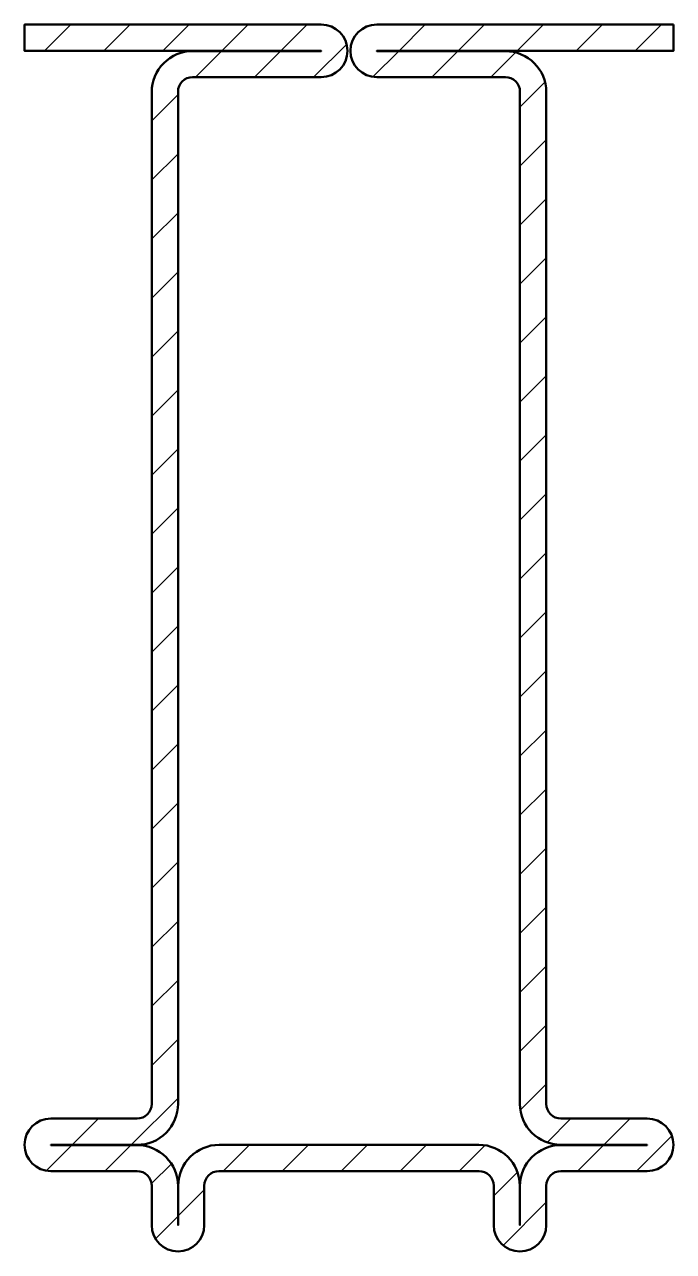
# Model space of a CAD drawing. Extents: x 0 to 44.4, y 0 to 84.
import ezdxf

# ---------------------------------------------------------------- set-up
doc = ezdxf.new("R2010")
doc.units = 0
doc.layers.add('0S-Steel contour', color=62, linetype='Continuous', lineweight=50)
doc.layers.add('0S-Steel hatch', color=181, linetype='Continuous', lineweight=25)

# ---------------------------------------------------------------- blocks, each defined once
blk = doc.blocks.new('201216__CCD5779F_03F1_4372_8697_FFA4899248A2_')
at = {"layer": '0S-Steel hatch'}
h = blk.add_hatch(dxfattribs=at)
h.set_pattern_fill('ANSI31', color=256, scale=0.9, style=0)
edge = h.paths.add_edge_path()
edge.add_line((44.4, 84), (24.101, 84))
edge.add_arc((24.101, 82.2), 1.8, 90, 270)
edge.add_line((24.101, 80.4), (32.9, 80.4))
edge.add_ellipse((32.9, 79.4), major_axis=(-1, 0), ratio=1, start_angle=179.99993, end_angle=270.00007, ccw=False)
edge.add_line((33.9, 79.4), (33.901, 10.1))
edge.add_arc((36.701, 10.1), 2.8, 180.00082, 270)
edge.add_line((36.701, 7.3), (42.591, 7.3))
edge.add_ellipse((42.591, 7.29), major_axis=(-0.01, 0), ratio=1, start_angle=90, end_angle=270, ccw=False)
edge.add_line((42.591, 7.28), (36.701, 7.28))
edge.add_arc((36.701, 4.48), 2.8, 90, 180)
edge.add_line((33.901, 4.48), (33.901, 1.81))
edge.add_ellipse((33.891, 1.81), major_axis=(-0.01, 0), ratio=1, start_angle=0, end_angle=180, ccw=False)
edge.add_line((33.881, 1.81), (33.881, 4.5))
edge.add_arc((31.081, 4.5), 2.8, 0, 90)
edge.add_line((31.081, 7.3), (13.321, 7.3))
edge.add_arc((13.321, 4.5), 2.8, 90, 180)
edge.add_line((10.521, 4.5), (10.521, 1.81))
edge.add_ellipse((10.511, 1.81), major_axis=(-0.01, 0), ratio=1, start_angle=0, end_angle=180, ccw=False)
edge.add_line((10.501, 1.81), (10.501, 4.48))
edge.add_arc((7.701, 4.48), 2.8, 0, 90)
edge.add_line((7.701, 7.28), (1.812, 7.28))
edge.add_ellipse((1.812, 7.29), major_axis=(-0.01, 0), ratio=1, start_angle=-90, end_angle=90, ccw=False)
edge.add_line((1.812, 7.3), (7.701, 7.3))
edge.add_arc((7.701, 10.1), 2.8, 270, 360.00001)
edge.add_line((10.501, 10.1), (10.501, 79.4))
edge.add_ellipse((11.501, 79.4), major_axis=(-1, 0), ratio=1, start_angle=270.00033, end_angle=359.99967, ccw=False)
edge.add_line((11.501, 80.4), (20.301, 80.4))
edge.add_arc((20.301, 82.2), 1.8, 270, 450)
edge.add_line((20.301, 84), (0.002, 84))
edge.add_line((0.002, 84), (0.002, 82.2))
edge.add_line((0.002, 82.2), (20.291, 82.2))
edge.add_ellipse((20.291, 82.19), major_axis=(-0.01, 0), ratio=1, start_angle=89.99999, end_angle=269.99999, ccw=False)
edge.add_line((20.291, 82.18), (11.501, 82.18))
edge.add_arc((11.501, 79.38), 2.8, 89.99999, 179.99999)
edge.add_line((8.701, 79.38), (8.701, 10.1))
edge.add_ellipse((7.701, 10.1), major_axis=(-1, 0), ratio=1, start_angle=89.99973, end_angle=180.00027, ccw=False)
edge.add_line((7.701, 9.1), (1.802, 9.1))
edge.add_arc((1.802, 7.3), 1.8, 90, 270)
edge.add_line((1.802, 5.5), (7.701, 5.5))
edge.add_ellipse((7.701, 4.5), major_axis=(-1, 0), ratio=1, start_angle=179.99973, end_angle=270.00027, ccw=False)
edge.add_line((8.701, 4.5), (8.701, 1.8))
edge.add_arc((10.501, 1.8), 1.8, 180, 360)
edge.add_line((12.301, 1.8), (12.301, 4.5))
edge.add_ellipse((13.301, 4.5), major_axis=(-1, 0), ratio=1, start_angle=-90.00027, end_angle=0.00027, ccw=False)
edge.add_line((13.301, 5.5), (31.101, 5.5))
edge.add_ellipse((31.101, 4.5), major_axis=(-1, 0), ratio=1, start_angle=179.99967, end_angle=270.00033, ccw=False)
edge.add_line((32.101, 4.5), (32.101, 1.8))
edge.add_arc((33.901, 1.8), 1.8, 180, 360)
edge.add_line((35.701, 1.8), (35.701, 4.5))
edge.add_ellipse((36.701, 4.5), major_axis=(-1, 0), ratio=1, start_angle=-90.00033, end_angle=0.00033, ccw=False)
edge.add_line((36.701, 5.5), (42.601, 5.5))
edge.add_arc((42.601, 7.3), 1.8, 270, 450)
edge.add_line((42.601, 9.1), (36.701, 9.1))
edge.add_ellipse((36.701, 10.1), major_axis=(-1, 0), ratio=1, start_angle=-0.00033, end_angle=90.00033, ccw=False)
edge.add_line((35.701, 10.1), (35.701, 79.38))
edge.add_arc((32.901, 79.38), 2.8, 0.00001, 90.00001)
edge.add_line((32.901, 82.18), (24.111, 82.18))
edge.add_ellipse((24.111, 82.19), major_axis=(-0.01, 0), ratio=1, start_angle=-89.99999, end_angle=90.00001, ccw=False)
edge.add_line((24.111, 82.2), (44.4, 82.2))
edge.add_line((44.4, 82.2), (44.4, 84))
at = {"layer": '0S-Steel contour', "color": 7}
for points in [[(20.301, 84), (0.002, 84), (0.002, 82.2), (20.291, 82.2)], [(44.4, 84), (24.101, 84)], [(24.111, 82.2), (44.4, 82.2), (44.4, 84)], [(20.291, 82.18), (11.501, 82.18)], [(32.901, 82.18), (24.111, 82.18)], [(11.501, 80.4), (20.301, 80.4)], [(24.101, 80.4), (32.9, 80.4)], [(8.701, 79.38), (8.701, 10.1)], [(10.501, 10.1), (10.501, 79.4)], [(33.9, 79.4), (33.901, 10.1)], [(35.701, 10.1), (35.701, 79.38)], [(7.701, 9.1), (1.802, 9.1)], [(42.601, 9.1), (36.701, 9.1)], [(1.812, 7.3), (7.701, 7.3)], [(7.701, 7.28), (1.812, 7.28)], [(31.081, 7.3), (13.321, 7.3)], [(36.701, 7.3), (42.591, 7.3)], [(42.591, 7.28), (36.701, 7.28)], [(1.802, 5.5), (7.701, 5.5)], [(13.301, 5.5), (31.101, 5.5)], [(36.701, 5.5), (42.601, 5.5)], [(8.701, 4.5), (8.701, 1.8)], [(10.501, 1.81), (10.501, 4.48)], [(10.521, 4.5), (10.521, 1.81)], [(12.301, 1.8), (12.301, 4.5)], [(32.101, 4.5), (32.101, 1.8)], [(33.881, 1.81), (33.881, 4.5)], [(33.901, 4.48), (33.901, 1.81)], [(35.701, 1.8), (35.701, 4.5)]]:
    blk.add_lwpolyline(points, dxfattribs=at)
for centre, radius, start, end in [((20.301, 82.2), 1.8, 270, 90), ((24.101, 82.2), 1.8, 90, 270), ((11.501, 79.38), 2.8, 89.99999, 179.99999), ((32.901, 79.38), 2.8, 0.00001, 90.00001), ((7.701, 10.1), 2.8, 270, 0.00001), ((36.701, 10.1), 2.8, 180.00082, 270), ((1.802, 7.3), 1.8, 90, 270), ((42.601, 7.3), 1.8, 270, 90), ((7.701, 4.48), 2.8, 0, 90), ((13.321, 4.5), 2.8, 90, 180), ((31.081, 4.5), 2.8, 0, 90), ((36.701, 4.48), 2.8, 90, 180), ((10.501, 1.8), 1.8, 180, 0), ((33.901, 1.8), 1.8, 180, 0)]:
    blk.add_arc(centre, radius, start, end, dxfattribs=at)
at = {"layer": '0S-Steel contour', "color": 7, "extrusion": (0, 0, -1)}
for centre, radius, start, end in [((-20.291, 82.19), 0.01, 90.00001, 270.00001), ((-24.111, 82.19), 0.01, 269.99999, 89.99999), ((-11.501, 79.4), 1, 0.00033, 89.99967), ((-32.9, 79.4), 1, 89.99993, 180.00007), ((-7.701, 10.1), 1, 179.99973, 270.00027), ((-36.701, 10.1), 1, 269.99967, 0.00033), ((-1.812, 7.29), 0.01, 270, 90), ((-42.591, 7.29), 0.01, 90, 270), ((-7.701, 4.5), 1, 89.99973, 180.00027), ((-13.301, 4.5), 1, 359.99973, 90.00027), ((-31.101, 4.5), 1, 89.99967, 180.00033), ((-36.701, 4.5), 1, 359.99967, 90.00033), ((-10.511, 1.81), 0.01, 180, 0), ((-33.891, 1.81), 0.01, 180, 0)]:
    blk.add_arc(centre, radius, start, end, dxfattribs=at)
blk = doc.blocks.new('201216__CC5897D4_B3B3_402D_A47C_613ED208C6B0_')
at = {"layer": '0S-Steel contour', "color": 7}
blk.add_blockref('201216__CCD5779F_03F1_4372_8697_FFA4899248A2_', (0, 0), dxfattribs=at)

msp = doc.modelspace()

# ---------------------------------------------------------------- block references
at = {"layer": '0S-Steel contour', "color": 7}
msp.add_blockref('201216__CC5897D4_B3B3_402D_A47C_613ED208C6B0_', (0, 0), dxfattribs=at)

doc.saveas('drawing.dxf')
